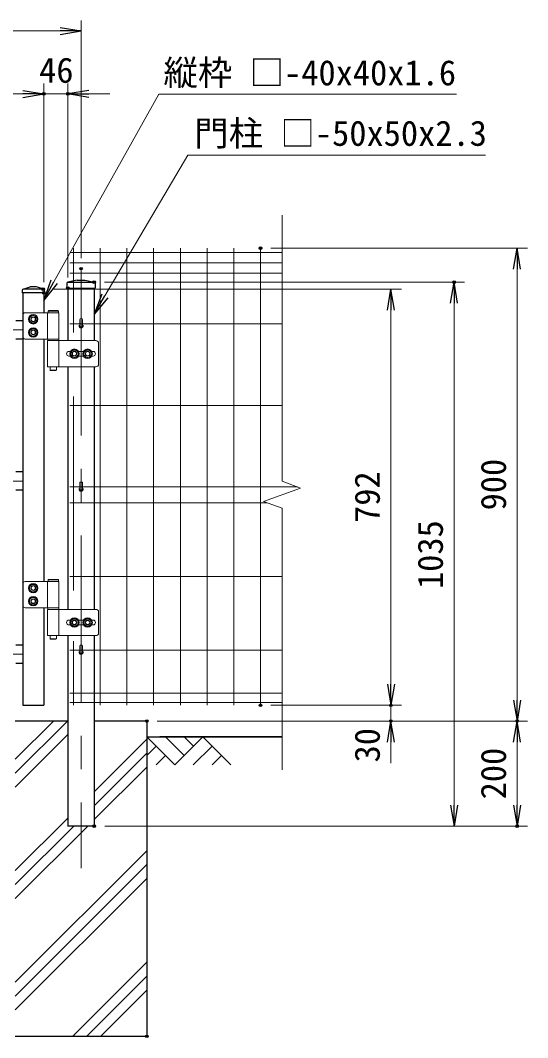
# Model space of a CAD drawing. Units: millimetres, scale not verified. Extents: x -4200 to 4200, y -2970 to 2970.
# Drawn here: x -1729 to -765, y -825 to 1111 of the extents above; entities that cross this region are included whole.
import ezdxf
from ezdxf.enums import TextEntityAlignment as Align

# ---------------------------------------------------------------- set-up
doc = ezdxf.new("R2010")
doc.units = ezdxf.units.MM
doc.header["$LTSCALE"] = 10
doc.header["$PDMODE"] = 32
doc.header["$PDSIZE"] = 5
doc.linetypes.add('USER1', pattern=[50.8, 31.75, -6.35, 6.35, -6.35])
for name, color, linetype, lineweight in [('0-0_D-STR-TXT', 7, 'Continuous', 13), ('0-1_D-STR3', 3, 'Continuous', 13), ('0-2_LAYER04', 7, 'Continuous', 25), ('0-3_D-BMK', 2, 'USER1', 13), ('0-4_D-STR1', 1, 'Continuous', 25), ('0-5_D-STR-DIM', 7, 'Continuous', 13), ('0-6_0', 7, 'Continuous', 25), ('0-7_Defpoints', 6, 'Continuous', 25), ('0-8_D-DCR-HCH', 7, 'Continuous', 13), ('0-9_D-STR2', 7, 'Continuous', 13)]:
    doc.layers.add(name, color=color, linetype=linetype, lineweight=lineweight)
doc.styles.add('ＭＳ ゴシック', font='')
doc.styles.get('ＭＳ ゴシック').set_extended_font_data('MS Gothic')

# ---------------------------------------------------------------- blocks, each defined once
blk = doc.blocks.new('_Open')
at = {"layer": '0-6_0'}
blk.add_line((-10, 1.667), (0, 0), dxfattribs=at)
blk.add_lwpolyline([(-10, -1.667), (0, 0), (-10, 0)], dxfattribs=at)
blk = doc.blocks.new('U5')
at = {"layer": '0-1_D-STR3'}
for p, q in [((9630, 7770), (8990, 7770)), ((9414, 7770), (9414, 7270)), ((9432, 7810), (9422, 7800)), ((9622, 7770), (9422, 7770)), ((9612, 7810), (9432, 7810)), ((9612, 7810), (9622, 7800)), ((9622, 7800), (9622, 7770)), ((9630, 7770), (9630, 7270)), ((8940, 7720), (8940, 7320)), ((8990, 7270), (9630, 7270)), ((9414, 7240), (10334, 7240)), ((9414, 7240), (9414, 6740)), ((9417, 7270), (9627, 7270)), ((9417, 7270), (9417, 7240)), ((9417, 7240), (9627, 7240)), ((9627, 7270), (9627, 7240)), ((9630, 7240), (9630, 6740)), ((10384, 7190), (10384, 6790)), ((9775, 6990), (9775.1, 6990)), ((9820, 7035), (9847.1, 7035)), ((10002.9, 7035), (10097.1, 7035)), ((10252.9, 7035), (10280, 7035)), ((10325, 6990), (10325.1, 6990)), ((9820, 6945), (9847.1, 6945)), ((10002.9, 6945), (10097.1, 6945)), ((10252.9, 6945), (10280, 6945)), ((10334, 6740), (9414, 6740)), ((9462, 6740), (9462, 6680)), ((9582, 6680), (9462, 6680)), ((9472, 6670), (9462, 6680)), ((9572, 6670), (9472, 6670)), ((9572, 6670), (9582, 6680)), ((9582, 6740), (9582, 6680)), ((8940, 2605), (8940, 2205)), ((9630, 2655), (8990, 2655)), ((9414, 2655), (9414, 2155)), ((9432, 2695), (9422, 2685)), ((9422, 2685), (9422, 2655)), ((9622, 2685), (9422, 2685)), ((9622, 2655), (9422, 2655)), ((9612, 2695), (9432, 2695)), ((9612, 2695), (9622, 2685)), ((9622, 2685), (9622, 2655)), ((9630, 2655), (9630, 2155)), ((8990, 2155), (9630, 2155)), ((9417, 2155), (9417, 2125)), ((9417, 2155), (9627, 2155)), ((9627, 2155), (9627, 2125)), ((9414, 2125), (9414, 1625)), ((9414, 2125), (10334, 2125)), ((9417, 2125), (9627, 2125)), ((9630, 2125), (9630, 1625)), ((10384, 2075), (10384, 1675)), ((9775, 1875), (9775.1, 1875)), ((9820, 1920), (9847.1, 1920)), ((9820, 1830), (9847.1, 1830)), ((10002.9, 1920), (10097.1, 1920)), ((10002.9, 1830), (10097.1, 1830)), ((10252.9, 1920), (10280, 1920)), ((10252.9, 1830), (10280, 1830)), ((10325, 1875), (10325.1, 1875)), ((10334, 1625), (9414, 1625)), ((9462, 1625), (9462, 1565)), ((9582, 1625), (9582, 1565))]:
    blk.add_line(p, q, dxfattribs=at)
for points in [[(9622, 7800), (9422, 7800), (9422, 7770)], [(9572, 1555), (9582, 1565), (9462, 1565)], [(9572, 1555), (9472, 1555), (9462, 1565)]]:
    blk.add_lwpolyline(points, dxfattribs=at)
for points in [[(9140, 7726), (9069.9, 7685.5), (9069.9, 7604.5), (9140, 7564), (9210.1, 7604.5), (9210.1, 7685.5)], [(9140, 7476), (9069.9, 7435.5), (9069.9, 7354.5), (9140, 7314), (9210.1, 7354.5), (9210.1, 7435.5)], [(9925, 7071), (9854.9, 7030.5), (9854.9, 6949.5), (9925, 6909), (9995.1, 6949.5), (9995.1, 7030.5)], [(10175, 7071), (10104.9, 7030.5), (10104.9, 6949.5), (10175, 6909), (10245.1, 6949.5), (10245.1, 7030.5)], [(9140, 2611), (9069.9, 2570.5), (9069.9, 2489.5), (9140, 2449), (9210.1, 2489.5), (9210.1, 2570.5)], [(9140, 2361), (9069.9, 2320.5), (9069.9, 2239.5), (9140, 2199), (9210.1, 2239.5), (9210.1, 2320.5)], [(9925, 1956), (9854.9, 1915.5), (9854.9, 1834.5), (9925, 1794), (9995.1, 1834.5), (9995.1, 1915.5)], [(10175, 1956), (10104.9, 1915.5), (10104.9, 1834.5), (10175, 1794), (10245.1, 1834.5), (10245.1, 1915.5)]]:
    blk.add_lwpolyline(points, close=True, dxfattribs=at)
for centre, radius in [((9140, 7645), 90), ((9140, 7645), 70.3), ((9140, 7645), 45), ((9140, 7645), 40), ((9140, 7395), 90), ((9140, 7395), 70.3), ((9140, 7395), 45), ((9140, 7395), 40), ((9925, 6990), 90), ((9925, 6990), 70.3), ((9925, 6990), 45), ((9925, 6990), 40), ((10175, 6990), 90), ((10175, 6990), 70.3), ((10175, 6990), 45), ((10175, 6990), 40), ((9140, 2530), 90), ((9140, 2530), 70.3), ((9140, 2530), 45), ((9140, 2530), 40), ((9140, 2280), 90), ((9140, 2280), 70.3), ((9140, 2280), 45), ((9140, 2280), 40), ((9925, 1875), 90), ((9925, 1875), 70.3), ((10175, 1875), 90), ((10175, 1875), 70.3), ((9925, 1875), 45), ((9925, 1875), 40), ((10175, 1875), 45), ((10175, 1875), 40)]:
    blk.add_circle(centre, radius, dxfattribs=at)
for centre, radius, start, end in [((8990, 7720), 50, 90, 180), ((8990, 7320), 50, 180, 270), ((10334, 7190), 50, 0, 90), ((9820, 6990), 45, 90, 180), ((9820, 6990), 45, 180, 270), ((10280, 6990), 45, 0, 90), ((10280, 6990), 45, 270, 0), ((10334, 6790), 50, 270, 0), ((8990, 2605), 50, 90, 180), ((8990, 2205), 50, 180, 270), ((10334, 2075), 50, 0, 90), ((9820, 1875), 45, 90, 180), ((9820, 1875), 45, 180, 270), ((10280, 1875), 45, 0, 90), ((10280, 1875), 45, 270, 0), ((10334, 1675), 50, 270, 0)]:
    blk.add_arc(centre, radius, start, end, dxfattribs=at)
at = {"layer": '0-3_D-BMK'}
for p, q in [((500, 7442.5), (8940, 7442.5)), ((500, 7442.5), (8940, 7442.5)), ((8940, 4567.5), (500, 4567.5)), ((500, 1272), (8940, 1272))]:
    blk.add_line(p, q, dxfattribs=at)
at = {"layer": '0-4_D-STR1'}
for p, q in [((8930, 8196), (8930, 8150)), ((9350, 8150), (8930, 8150)), ((8940, 8150), (8940, 300)), ((8946.9, 8218.9), (9080, 8260)), ((9329.6, 8220), (8954, 8220)), ((9200, 8260), (9080, 8260)), ((9333.1, 8218.9), (9200, 8260)), ((9340, 8150), (9340, 7770)), ((9350, 8196), (9350, 8150)), ((8940, 7617.5), (8810, 7617.5)), ((8940, 7267.5), (8810, 7267.5)), ((9340, 7270), (9340, 2655)), ((8940, 4742.5), (8810, 4742.5)), ((8940, 4392.5), (8810, 4392.5)), ((9340, 2155), (9340, 300)), ((8940, 1447), (8810, 1447)), ((8940, 1097), (8810, 1097)), ((8940, 300), (9340, 300))]:
    blk.add_line(p, q, dxfattribs=at)
for centre, start, end in [((8954, 8196), 90, 180), ((9326, 8196), 0, 72.84994)]:
    blk.add_arc(centre, 24, start, end, dxfattribs=at)

msp = doc.modelspace()

# ---------------------------------------------------------------- linework, layer by layer
at = {"layer": '0-0_D-STR-TXT'}
for points in [[(-899.91, 970.45), (-1466.04, 970.45), (-1665.42, 613.37)], [(-844.43, 854.26), (-1411.04, 854.26), (-1568.62, 586.65)]]:
    msp.add_lwpolyline(points, dxfattribs=at)
at = {"layer": '0-1_D-STR3'}
for p, q in [((-1616.52, 541.85), (-1616.52, 529.69)), ((-1611.32, 541.85), (-1611.32, 529.69)), ((-1616.52, 231.35), (-1616.52, 219.19)), ((-1611.32, 231.35), (-1611.32, 219.19)), ((-1616.52, -79.15), (-1616.52, -91.31)), ((-1611.32, -79.15), (-1611.32, -91.31))]:
    msp.add_line(p, q, dxfattribs=at)
for centre in [(-1613.92, 529.69), (-1613.92, 219.19), (-1613.92, -91.31)]:
    msp.add_arc(centre, 2.6, 180, 0, dxfattribs=at)
for centre in [(-1613.92, 541.84), (-1613.92, 231.34), (-1613.92, -79.16), (-1613.92, -79.61)]:
    msp.add_ellipse(centre, major_axis=(-2.6, 0), ratio=0.649974, start_param=3.1415927, end_param=6.2831853, dxfattribs=at)
at = {"layer": '0-2_LAYER04'}
for p, q in [((-1638.92, -222.31), (-1738.92, -222.31)), ((-1488.92, -222.31), (-1588.92, -222.31)), ((-1488.92, -222.31), (-1488.92, -822.31)), ((-1488.92, -252.31), (-1231.54, -252.31)), ((-1231.54, -252.31), (-1463.92, -252.31)), ((-1488.92, -822.31), (-1738.92, -822.31))]:
    msp.add_line(p, q, dxfattribs=at)
at = {"layer": '0-3_D-BMK'}
msp.add_line((-1613.92, 638.49), (-1613.92, -502.32), dxfattribs=at)
at = {"layer": '0-4_D-STR1'}
for p, q in [((-1640.76, 610.68), (-1640.92, 601.69)), ((-1640.92, 601.69), (-1586.92, 601.69)), ((-1621.42, 616.69), (-1639.21, 612.6)), ((-1638.92, 601.69), (-1638.92, 501.68)), ((-1638.83, 612.69), (-1589, 612.69)), ((-1621.42, 616.69), (-1606.42, 616.69)), ((-1606.42, 616.69), (-1588.63, 612.6)), ((-1588.92, 601.69), (-1588.92, 501.68)), ((-1587.07, 610.68), (-1586.92, 601.69)), ((-1638.92, 451.68), (-1638.92, -9.82)), ((-1588.92, 451.68), (-1588.92, -9.82)), ((-1638.92, -59.82), (-1638.92, -422.32)), ((-1588.92, -59.82), (-1588.92, -422.32)), ((-1588.92, -422.32), (-1638.92, -422.32))]:
    msp.add_line(p, q, dxfattribs=at)
for centre, radius, start, end in [((-1638.76, 610.65), 2, 102.93782, 179), ((-1589.07, 610.65), 2, 1, 77.06218), ((-1613.92, 529.68), 4, 162.5424, 17.4576), ((-1613.92, 219.19), 4, 162.5424, 17.4576), ((-1613.92, -91.31), 4, 162.5424, 17.4576)]:
    msp.add_arc(centre, radius, start, end, dxfattribs=at)
at = {"layer": '0-5_D-STR-DIM'}
for p, q in [((-1613.92, 658.49), (-1613.92, 1111.06)), ((-1653.92, 1091.06), (-2603.92, 1091.06)), ((-1684.92, 612.69), (-1684.92, 991.06)), ((-1684.92, 612.69), (-1684.92, 991.06)), ((-1638.92, 621.69), (-1638.92, 991.06)), ((-2568.92, 971.06), (-1724.92, 971.06)), ((-1724.92, 971.06), (-1764.92, 971.06)), ((-1684.92, 971.06), (-1638.92, 971.06)), ((-1598.92, 971.06), (-1558.92, 971.06)), ((-1252.73, 677.68), (-764.53, 677.68)), ((-784.53, 637.68), (-784.53, -182.31)), ((-1569, 612.69), (-884.53, 612.69)), ((-1665.95, 599.69), (-1004.53, 599.69)), ((-904.53, -382.31), (-904.53, 572.69)), ((-1024.53, 559.69), (-1024.53, -152.32)), ((-1024.53, -152.32), (-1024.53, -112.32)), ((-1252.73, -192.32), (-1004.53, -192.32)), ((-1252.73, -192.32), (-1004.53, -192.32)), ((-1024.53, -192.32), (-1024.53, -222.31)), ((-1468.92, -222.31), (-764.53, -222.31)), ((-1468.92, -222.31), (-764.53, -222.31)), ((-1468.92, -222.31), (-1004.53, -222.31)), ((-1024.53, -262.31), (-1024.53, -302.31)), ((-784.53, -262.31), (-784.53, -382.31)), ((-1568.92, -422.31), (-764.53, -422.31)), ((-1568.92, -422.31), (-884.53, -422.31))]:
    msp.add_line(p, q, dxfattribs=at)
at = {"layer": '0-7_Defpoints'}
for p in [(-1684.92, 971.06), (-1638.92, 971.06), (-1272.73, 677.68), (-1613.92, 638.49), (-1685.95, 599.69), (-1638.92, 601.69), (-1589, 612.69), (-904.53, 612.69), (-1684.92, 592.69), (-1272.73, -192.32), (-1024.53, -192.32), (-1488.92, -222.31), (-1488.92, -222.31), (-1024.53, -222.31), (-784.53, -222.31), (-1588.92, -422.31), (-1588.92, -422.31), (-784.53, -422.31), (-1488.92, -822.31)]:
    msp.add_point(p, dxfattribs=at)
at = {"layer": '0-8_D-DCR-HCH'}
for p, q in [((-1738.92, -321.34), (-1639.89, -222.31)), ((-1738.92, -294.83), (-1666.4, -222.31)), ((-1738.92, -347.86), (-1638.92, -247.86)), ((-1588.92, -356.96), (-1488.92, -256.96)), ((-1435.71, -305.53), (-1488.92, -252.31)), ((-1471.18, -270.05), (-1488.92, -287.71)), ((-1417.97, -287.79), (-1453.44, -252.31)), ((-1382.49, -252.31), (-1435.71, -305.53)), ((-1400.14, -270.14), (-1417.97, -252.31)), ((-1364.76, -270.05), (-1400.39, -305.53)), ((-1382.49, -252.31), (-1329.28, -305.53)), ((-1588.92, -383.48), (-1488.92, -283.48)), ((-1453.44, -287.79), (-1471.26, -305.53)), ((-1347.02, -287.79), (-1364.84, -305.53)), ((-1588.92, -409.99), (-1488.92, -309.99)), ((-1738.92, -506.96), (-1638.92, -406.96)), ((-1738.92, -559.99), (-1601.24, -422.31)), ((-1738.92, -533.48), (-1627.76, -422.31)), ((-1738.92, -719.09), (-1488.92, -469.09)), ((-1738.92, -745.61), (-1488.92, -495.61)), ((-1738.92, -772.13), (-1488.92, -522.13)), ((-1630.01, -822.31), (-1488.92, -681.22)), ((-1603.49, -822.31), (-1488.92, -707.74)), ((-1576.98, -822.31), (-1488.92, -734.26))]:
    msp.add_line(p, q, dxfattribs=at)
at = {"layer": '0-9_D-STR2'}
for p, q in [((-1231.54, 233.84), (-1231.54, 740.29)), ((-1628.12, 677.68), (-1628.12, 516.88)), ((-1577.35, 677.68), (-1577.35, -192.32)), ((-1526.58, 677.68), (-1526.58, -192.32)), ((-1475.81, 677.68), (-1475.81, -192.32)), ((-1425.04, 677.68), (-1425.04, -192.32)), ((-1374.27, 677.68), (-1374.27, -192.32)), ((-1323.5, 677.68), (-1323.5, -192.32)), ((-1272.73, 677.68), (-1272.73, -192.32)), ((-1635.12, 669.26), (-1231.54, 669.26)), ((-1635.12, 649.68), (-1231.54, 649.68)), ((-1635.12, 630.11), (-1231.54, 630.11)), ((-1635.12, 533.68), (-1231.54, 533.68)), ((-1628.12, 395.23), (-1628.12, 26.13)), ((-1635.12, 378.43), (-1231.54, 378.43)), ((-1196.31, 221.01), (-1231.54, 233.84)), ((-1635.12, 223.18), (-1202.28, 223.18)), ((-1266.78, 195.36), (-1196.31, 221.01)), ((-1231.54, 182.53), (-1266.78, 195.36)), ((-1635.12, 193.18), (-1260.81, 193.18)), ((-1231.54, -315.32), (-1231.54, 182.53)), ((-1635.12, 52.93), (-1231.54, 52.93)), ((-1628.12, -70.52), (-1628.12, -192.32)), ((-1635.12, -87.32), (-1231.54, -87.32)), ((-1635.12, -169.32), (-1231.54, -169.32)), ((-1635.12, -186.92), (-1231.54, -186.92))]:
    msp.add_line(p, q, dxfattribs=at)

# ---------------------------------------------------------------- block references
at = {"layer": '0-0_D-STR-TXT', "xscale": 4, "yscale": 4}
for p, rotation in [((-1684.92, 578.45), 240.82338), ((-1588.92, 552.18), 239.50814)]:
    msp.add_blockref('_Open', p, dxfattribs=dict(at, rotation=rotation))
at = {"layer": '0-5_D-STR-DIM'}
for name, p, xscale, yscale in [('_Open', (-1613.92, 1091.06), 4, 4), ('_Open', (-1684.92, 971.06), 4, 4), ('_Open', (-1684.92, 971.06), 4, 4), ('U5', (-2618.92, -222.32), 0.1, 0.1)]:
    msp.add_blockref(name, p, dxfattribs=dict(at, xscale=xscale, yscale=yscale))
at = {"layer": '0-5_D-STR-DIM', "xscale": 4, "yscale": 4}
for p, rotation in [((-1638.92, 971.06), 180), ((-784.53, 677.68), 90), ((-904.53, 612.69), 90), ((-1024.53, 599.69), 90), ((-1024.53, -192.32), 270), ((-1024.53, -192.32), 270), ((-784.53, -222.31), 270), ((-1024.53, -222.31), 90), ((-784.53, -222.31), 90), ((-904.53, -422.31), 270), ((-784.53, -422.31), 270)]:
    msp.add_blockref('_Open', p, dxfattribs=dict(at, rotation=rotation))

# ---------------------------------------------------------------- texts
at = {"layer": '0-0_D-STR-TXT', "style": 'ＭＳ ゴシック'}
for s, p in [('縦枠 □-40x40x1.6', (-1457.27, 972.93)), ('門柱 □-50x50x2.3', (-1398.65, 857.81))]:
    msp.add_text(s, height=48.09, dxfattribs=at).set_placement(p, align=Align.BOTTOM_LEFT)
at = {"layer": '0-5_D-STR-DIM', "style": 'ＭＳ ゴシック'}
msp.add_text('46', height=48.09, dxfattribs=at).set_placement((-1693.64, 977.81), align=Align.BOTTOM_LEFT)
for s, p in [('900', (-791.28, 178.56)), ('792', (-1031.28, 154.71)), ('1035', (-911.28, 28.94)), ('30', (-1031.28, -301.04)), ('200', (-791.28, -371.31))]:
    msp.add_text(s, height=48.09, rotation=90, dxfattribs=at).set_placement(p, align=Align.BOTTOM_LEFT)

doc.saveas('drawing.dxf')
